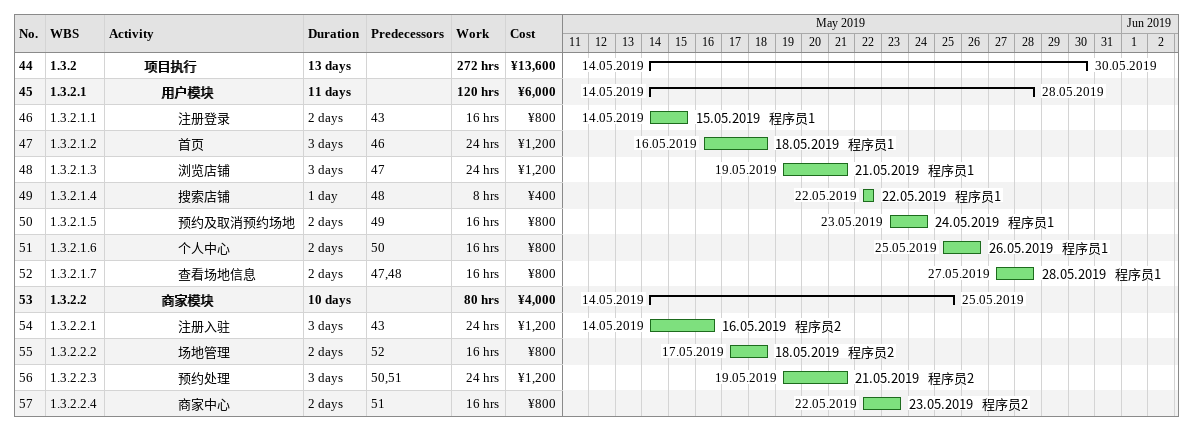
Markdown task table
| ID | WBS | Task | Duration | Start | Finish | Predecessors | Resources | Work (h) | Cost (¥) |
|---|---|---|---|---|---|---|---|---|---|
| 44 | 1.3.2 | **项目执行** | 13d | 2019-05-14 | 2019-05-30 |  |  | 272 | 13600 |
| 45 | 1.3.2.1 | **用户模块** | 11d | 2019-05-14 | 2019-05-28 |  |  | 120 | 6000 |
| 46 | 1.3.2.1.1 | 注册登录 | 2d | 2019-05-14 | 2019-05-15 | 43 | 程序员1 | 16 | 800 |
| 47 | 1.3.2.1.2 | 首页 | 3d | 2019-05-16 | 2019-05-18 | 46 | 程序员1 | 24 | 1200 |
| 48 | 1.3.2.1.3 | 浏览店铺 | 3d | 2019-05-19 | 2019-05-21 | 47 | 程序员1 | 24 | 1200 |
| 49 | 1.3.2.1.4 | 搜索店铺 | 1d | 2019-05-22 | 2019-05-22 | 48 | 程序员1 | 8 | 400 |
| 50 | 1.3.2.1.5 | 预约及取消预约场地 | 2d | 2019-05-23 | 2019-05-24 | 49 | 程序员1 | 16 | 800 |
| 51 | 1.3.2.1.6 | 个人中心 | 2d | 2019-05-25 | 2019-05-26 | 50 | 程序员1 | 16 | 800 |
| 52 | 1.3.2.1.7 | 查看场地信息 | 2d | 2019-05-27 | 2019-05-28 | 47, 48 | 程序员1 | 16 | 800 |
| 53 | 1.3.2.2 | **商家模块** | 10d | 2019-05-14 | 2019-05-25 |  |  | 80 | 4000 |
| 54 | 1.3.2.2.1 | 注册入驻 | 3d | 2019-05-14 | 2019-05-16 | 43 | 程序员2 | 24 | 1200 |
| 55 | 1.3.2.2.2 | 场地管理 | 2d | 2019-05-17 | 2019-05-18 | 52 | 程序员2 | 16 | 800 |
| 56 | 1.3.2.2.3 | 预约处理 | 3d | 2019-05-19 | 2019-05-21 | 50, 51 | 程序员2 | 24 | 1200 |
| 57 | 1.3.2.2.4 | 商家中心 | 2d | 2019-05-22 | 2019-05-23 | 51 | 程序员2 | 16 | 800 |
